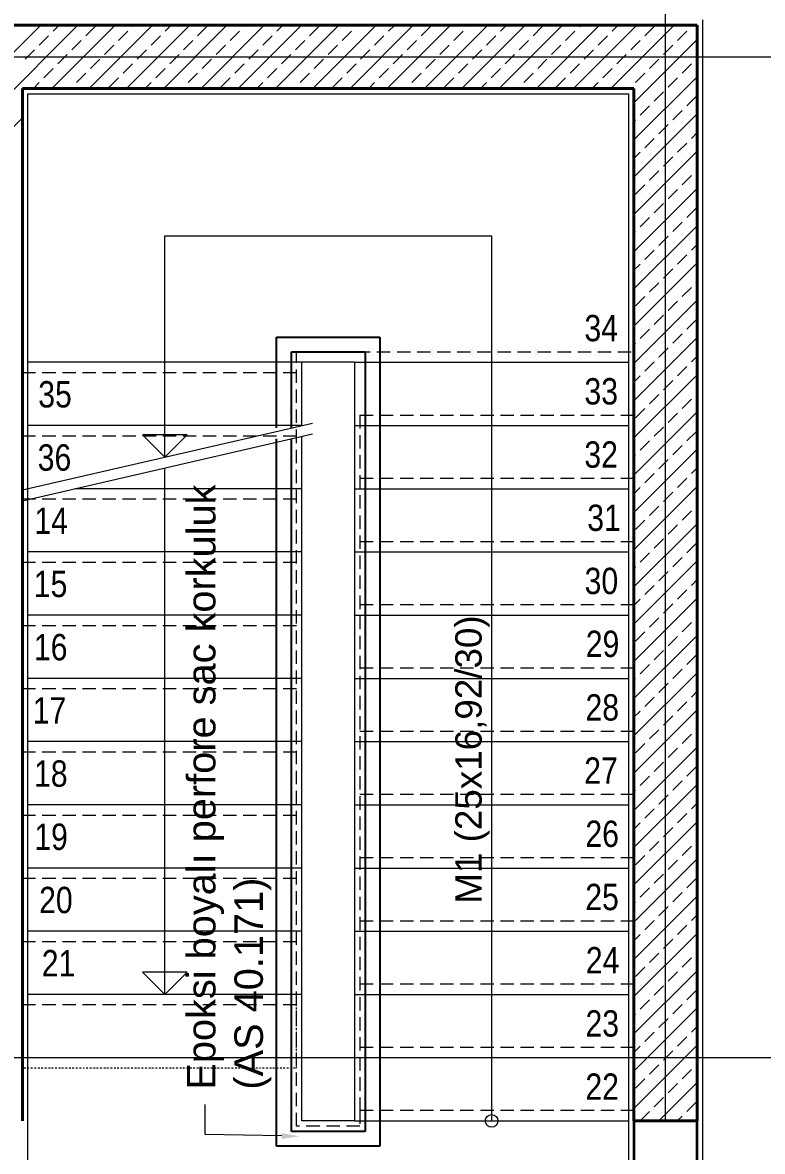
# Model space of a CAD drawing. Header units: centimetres. Extents: x 405464 to 563355, y 50011 to 66875.
# Drawn here: x 517668 to 518019, y 54875 to 55411 of the extents above; entities that cross this region are included whole.
import ezdxf
from ezdxf.enums import TextEntityAlignment as Align

# ---------------------------------------------------------------- set-up
doc = ezdxf.new("R2010")
doc.units = ezdxf.units.CM
for name, pattern in [('DASHDOT', [25.4, 12.7, -6.35, 0, -6.35]), ('DOT', [0.25, 0, -0.25]), ('HIDDEN', [9.525, 6.35, -3.175])]:
    doc.linetypes.add(name, pattern=pattern)
doc.layers.get('0').update_dxf_attribs({"lineweight": 9})
for name, color, linetype, lineweight in [('0-KRCN-MİMARİ-220526', 8, 'Continuous', 9), ('A_Aks', 30, 'DASHDOT', 9), ('A_Betonarme', 6, 'Continuous', 40), ('A_Betonarme_Tarama', 254, 'Continuous', 9), ('A_Pencere Doğrama-Ex', 140, 'Continuous', 15), ('DV_Masif', 2, 'Continuous', 35), ('DV_Siva', 30, 'Continuous', 9), ('M00$0$MR_Korkuluk', 131, 'Continuous', 25), ('M00_Mahal_No$0$MH_Alan', 51, 'Continuous', 9), ('MR_Basamak', 111, 'Continuous', 20), ('Y_Hidden_[Gizli]', 9, 'HIDDEN', 9), ('YZ_Notlar', 20, 'Continuous', 9)]:
    doc.layers.add(name, color=color, linetype=linetype, lineweight=lineweight)
doc.layers.add('M00$0$YZ_Notlar', color=7, linetype='Continuous', lineweight=9, true_color=0xe63900)
doc.styles.add('M00$0$Ince_ITL', font='swissci.ttf')
doc.styles.add('M00$0$Normal', font='swiss.ttf')
doc.styles.add('M00_Mahal_No$0$Kalin01', font='swissk.ttf')
doc.styles.add('M00_Mahal_No$0$Normal', font='swiss.ttf')
doc.styles.add('MAHAL', font='swissc.ttf')
doc.styles.add('Normal_ITL', font='swissi.ttf')

# ---------------------------------------------------------------- blocks, each defined once
blk = doc.blocks.new('1_etap')
at = {"color": 8}
for p, q in [((780, 2869.42), (917.5, 2901.15)), ((780, 2864.29), (917.5, 2896.02))]:
    blk.add_line(p, q, dxfattribs=at)
at = {"layer": 'A_Aks', "color": 8, "ltscale": 100}
for p, q in [((1085, 2570), (1085, 5066.95)), ((0, 3075), (1911.91, 3075)), ((0, 3075), (1911.91, 3075)), ((0, 2600), (1911.91, 2600)), ((0, 2600), (1911.91, 2600))]:
    blk.add_line(p, q, dxfattribs=at)
at = {"layer": 'A_Betonarme', "color": 8}
for p, q in [((1100, 3090), (750, 3090)), ((1100, 2570), (1100, 3090)), ((780, 2570), (780, 3060)), ((780, 3060), (1070, 3060)), ((1070, 3060), (1070, 2570)), ((1070, 2570), (1100, 2570))]:
    blk.add_line(p, q, dxfattribs=at)
at = {"layer": 'A_Betonarme_Tarama', "color": 8, "linetype": 'Continuous'}
for p, q in [((750, 3051.42), (788.58, 3090)), ((750, 3033.74), (806.26, 3090)), ((793.93, 3060), (823.93, 3090)), ((794.54, 3087.12), (797.42, 3090)), ((810.01, 3084.91), (814.43, 3089.33)), ((811.61, 3060), (841.61, 3090)), ((825.47, 3082.7), (829.89, 3087.12)), ((829.29, 3060), (859.29, 3090)), ((832.1, 3089.33), (832.77, 3090)), ((846.97, 3060), (876.97, 3090)), ((847.57, 3087.12), (850.45, 3090)), ((863.04, 3084.91), (867.46, 3089.33)), ((864.65, 3060), (894.65, 3090)), ((878.51, 3082.7), (882.93, 3087.12)), ((882.32, 3060), (912.32, 3090)), ((885.14, 3089.33), (885.81, 3090)), ((900, 3060), (930, 3090)), ((900.6, 3087.12), (903.48, 3090)), ((916.07, 3084.91), (920.49, 3089.33)), ((917.68, 3060), (947.68, 3090)), ((931.54, 3082.7), (935.96, 3087.12)), ((935.36, 3060), (965.36, 3090)), ((938.17, 3089.33), (938.84, 3090)), ((953.03, 3060), (983.03, 3090)), ((953.64, 3087.12), (956.52, 3090)), ((969.11, 3084.91), (973.52, 3089.33)), ((970.71, 3060), (1000.71, 3090)), ((984.57, 3082.7), (988.99, 3087.12)), ((988.39, 3060), (1018.39, 3090)), ((991.2, 3089.33), (991.87, 3090)), ((1006.07, 3060), (1036.07, 3090)), ((1006.67, 3087.12), (1009.55, 3090)), ((1022.14, 3084.91), (1026.56, 3089.33)), ((1023.74, 3060), (1053.74, 3090)), ((1037.61, 3082.7), (1042.03, 3087.12)), ((1041.42, 3060), (1071.42, 3090)), ((1044.24, 3089.33), (1044.91, 3090)), ((1059.1, 3060), (1089.1, 3090)), ((1059.7, 3087.12), (1062.58, 3090)), ((1075.17, 3084.91), (1079.59, 3089.33)), ((1090.64, 3082.7), (1095.06, 3087.12)), ((1097.27, 3089.33), (1097.94, 3090)), ((787.91, 3080.49), (792.33, 3084.91)), ((803.38, 3078.28), (807.8, 3082.7)), ((840.94, 3080.49), (845.36, 3084.91)), ((856.41, 3078.28), (860.83, 3082.7)), ((893.98, 3080.49), (898.39, 3084.91)), ((909.44, 3078.28), (913.86, 3082.7)), ((947.01, 3080.49), (951.43, 3084.91)), ((962.48, 3078.28), (966.9, 3082.7)), ((1000.04, 3080.49), (1004.46, 3084.91)), ((1015.51, 3078.28), (1019.93, 3082.7)), ((1053.07, 3080.49), (1057.49, 3084.91)), ((1068.54, 3078.28), (1072.96, 3082.7)), ((1070, 3053.22), (1100, 3083.22)), ((781.28, 3073.86), (785.7, 3078.28)), ((796.75, 3071.65), (801.17, 3076.07)), ((818.85, 3076.07), (823.26, 3080.49)), ((834.31, 3073.86), (838.73, 3078.28)), ((849.78, 3071.65), (854.2, 3076.07)), ((871.88, 3076.07), (876.3, 3080.49)), ((887.35, 3073.86), (891.77, 3078.28)), ((902.81, 3071.65), (907.23, 3076.07)), ((924.91, 3076.07), (929.33, 3080.49)), ((940.38, 3073.86), (944.8, 3078.28)), ((955.85, 3071.65), (960.27, 3076.07)), ((977.94, 3076.07), (982.36, 3080.49)), ((993.41, 3073.86), (997.83, 3078.28)), ((1008.88, 3071.65), (1013.3, 3076.07)), ((1030.98, 3076.07), (1035.4, 3080.49)), ((1046.45, 3073.86), (1050.86, 3078.28)), ((1061.91, 3071.65), (1066.33, 3076.07)), ((1084.01, 3076.07), (1088.43, 3080.49)), ((812.22, 3069.44), (816.64, 3073.86)), ((827.68, 3067.23), (832.1, 3071.65)), ((865.25, 3069.44), (869.67, 3073.86)), ((880.72, 3067.23), (885.14, 3071.65)), ((918.28, 3069.44), (922.7, 3073.86)), ((933.75, 3067.23), (938.17, 3071.65)), ((971.31, 3069.44), (975.73, 3073.86)), ((986.78, 3067.23), (991.2, 3071.65)), ((1024.35, 3069.44), (1028.77, 3073.86)), ((1039.82, 3067.23), (1044.24, 3071.65)), ((1077.38, 3069.44), (1081.8, 3073.86)), ((1092.85, 3067.23), (1097.27, 3071.65)), ((1099.48, 3073.86), (1100, 3074.38)), ((790.12, 3065.02), (794.54, 3069.44)), ((805.59, 3062.81), (810.01, 3067.23)), ((821.05, 3060.6), (825.47, 3065.02)), ((843.15, 3065.02), (847.57, 3069.44)), ((858.62, 3062.81), (863.04, 3067.23)), ((874.09, 3060.6), (878.51, 3065.02)), ((896.18, 3065.02), (900.6, 3069.44)), ((911.65, 3062.81), (916.07, 3067.23)), ((927.12, 3060.6), (931.54, 3065.02)), ((949.22, 3065.02), (953.64, 3069.44)), ((964.69, 3062.81), (969.11, 3067.23)), ((980.15, 3060.6), (984.57, 3065.02)), ((1002.25, 3065.02), (1006.67, 3069.44)), ((1017.72, 3062.81), (1022.14, 3067.23)), ((1033.19, 3060.6), (1037.61, 3065.02)), ((1055.28, 3065.02), (1059.7, 3069.44)), ((1070, 3035.54), (1100, 3065.54)), ((1070.75, 3062.81), (1075.17, 3067.23)), ((1086.22, 3060.6), (1090.64, 3065.02)), ((785.1, 3060), (787.91, 3062.81)), ((802.77, 3060), (803.38, 3060.6)), ((838.13, 3060), (840.94, 3062.81)), ((855.81, 3060), (856.41, 3060.6)), ((891.16, 3060), (893.98, 3062.81)), ((908.84, 3060), (909.44, 3060.6)), ((944.19, 3060), (947.01, 3062.81)), ((961.87, 3060), (962.48, 3060.6)), ((997.23, 3060), (1000.04, 3062.81)), ((1014.91, 3060), (1015.51, 3060.6)), ((1050.26, 3060), (1053.07, 3062.81)), ((1067.94, 3060), (1068.54, 3060.6)), ((1079.59, 3053.97), (1084.01, 3058.39)), ((1095.06, 3051.76), (1099.48, 3056.18)), ((1072.96, 3047.35), (1077.38, 3051.76)), ((1088.43, 3045.14), (1092.85, 3049.55)), ((750, 3016.07), (780, 3046.07)), ((1070, 3017.87), (1100, 3047.87)), ((1070, 3044.38), (1070.75, 3045.14)), ((1081.8, 3038.51), (1086.22, 3042.93)), ((1097.27, 3036.3), (1100, 3039.03)), ((1075.17, 3031.88), (1079.59, 3036.3)), ((1090.64, 3029.67), (1095.06, 3034.09)), ((1070, 3000.19), (1100, 3030.19)), ((1070, 3026.71), (1072.96, 3029.67)), ((1084.01, 3023.04), (1088.43, 3027.46)), ((1077.38, 3016.41), (1081.8, 3020.83)), ((1092.85, 3014.2), (1097.27, 3018.62)), ((1099.48, 3020.83), (1100, 3021.35)), ((1070, 2982.51), (1100, 3012.51)), ((1070.75, 3009.78), (1075.17, 3014.2)), ((1086.22, 3007.57), (1090.64, 3011.99)), ((1079.59, 3000.94), (1084.01, 3005.36)), ((1095.06, 2998.73), (1099.48, 3003.15)), ((1072.96, 2994.31), (1077.38, 2998.73)), ((1088.43, 2992.1), (1092.85, 2996.52)), ((1070, 2964.83), (1100, 2994.83)), ((1070, 2991.35), (1070.75, 2992.1)), ((1081.8, 2985.47), (1086.22, 2989.89)), ((1097.27, 2983.26), (1100, 2986)), ((1075.17, 2978.84), (1079.59, 2983.26)), ((1090.64, 2976.63), (1095.06, 2981.05)), ((1070, 2947.16), (1100, 2977.16)), ((1070, 2973.67), (1072.96, 2976.63)), ((1084.01, 2970.01), (1088.43, 2974.42)), ((1099.48, 2967.8), (1100, 2968.32)), ((1077.38, 2963.38), (1081.8, 2967.8)), ((1092.85, 2961.17), (1097.27, 2965.59)), ((1070, 2929.48), (1100, 2959.48)), ((1070.75, 2956.75), (1075.17, 2961.17)), ((1086.22, 2954.54), (1090.64, 2958.96)), ((1079.59, 2947.91), (1084.01, 2952.33)), ((1095.06, 2945.7), (1099.48, 2950.12)), ((1070, 2911.8), (1100, 2941.8)), ((1072.96, 2941.28), (1077.38, 2945.7)), ((1088.43, 2939.07), (1092.85, 2943.49)), ((1070, 2938.32), (1070.75, 2939.07)), ((1081.8, 2932.44), (1086.22, 2936.86)), ((1097.27, 2930.23), (1100, 2932.96)), ((1075.17, 2925.81), (1079.59, 2930.23)), ((1090.64, 2923.6), (1095.06, 2928.02)), ((1070, 2894.12), (1100, 2924.12)), ((1070, 2920.64), (1072.96, 2923.6)), ((1084.01, 2916.97), (1088.43, 2921.39)), ((1077.38, 2910.34), (1081.8, 2914.76)), ((1099.48, 2914.76), (1100, 2915.28)), ((1092.85, 2908.13), (1097.27, 2912.55)), ((1070, 2876.45), (1100, 2906.45)), ((1070.75, 2903.71), (1075.17, 2908.13)), ((1086.22, 2901.5), (1090.64, 2905.92)), ((1079.59, 2894.88), (1084.01, 2899.29)), ((1095.06, 2892.67), (1099.48, 2897.08)), ((1070, 2858.77), (1100, 2888.77)), ((1072.96, 2888.25), (1077.38, 2892.67)), ((1088.43, 2886.04), (1092.85, 2890.46)), ((1070, 2885.28), (1070.75, 2886.04)), ((1081.8, 2879.41), (1086.22, 2883.83)), ((1075.17, 2872.78), (1079.59, 2877.2)), ((1097.27, 2877.2), (1100, 2879.93)), ((1090.64, 2870.57), (1095.06, 2874.99)), ((1070, 2841.09), (1100, 2871.09)), ((1070, 2867.61), (1072.96, 2870.57)), ((1084.01, 2863.94), (1088.43, 2868.36)), ((1077.38, 2857.31), (1081.8, 2861.73)), ((1099.48, 2861.73), (1100, 2862.25)), ((1092.85, 2855.1), (1097.27, 2859.52)), ((1070, 2823.41), (1100, 2853.41)), ((1070.75, 2850.68), (1075.17, 2855.1)), ((1086.22, 2848.47), (1090.64, 2852.89)), ((1079.59, 2841.84), (1084.01, 2846.26)), ((1072.96, 2835.21), (1077.38, 2839.63)), ((1095.06, 2839.63), (1099.48, 2844.05)), ((1070, 2805.74), (1100, 2835.74)), ((1088.43, 2833), (1092.85, 2837.42)), ((1070, 2832.25), (1070.75, 2833)), ((1081.8, 2826.37), (1086.22, 2830.79)), ((1075.17, 2819.75), (1079.59, 2824.16)), ((1097.27, 2824.16), (1100, 2826.9)), ((1070, 2788.06), (1100, 2818.06)), ((1090.64, 2817.54), (1095.06, 2821.95)), ((1070, 2814.57), (1072.96, 2817.54)), ((1084.01, 2810.91), (1088.43, 2815.33)), ((1077.38, 2804.28), (1081.8, 2808.7)), ((1099.48, 2808.7), (1100, 2809.22)), ((1070.75, 2797.65), (1075.17, 2802.07)), ((1092.85, 2802.07), (1097.27, 2806.49)), ((1070, 2770.38), (1100, 2800.38)), ((1086.22, 2795.44), (1090.64, 2799.86)), ((1079.59, 2788.81), (1084.01, 2793.23)), ((1072.96, 2782.18), (1077.38, 2786.6)), ((1095.06, 2786.6), (1099.48, 2791.02)), ((1070, 2752.7), (1100, 2782.7)), ((1088.43, 2779.97), (1092.85, 2784.39)), ((1070, 2779.22), (1070.75, 2779.97)), ((1081.8, 2773.34), (1086.22, 2777.76)), ((1075.17, 2766.71), (1079.59, 2771.13)), ((1097.27, 2771.13), (1100, 2773.86)), ((1070, 2735.02), (1100, 2765.02)), ((1070, 2761.54), (1072.96, 2764.5)), ((1090.64, 2764.5), (1095.06, 2768.92)), ((1084.01, 2757.87), (1088.43, 2762.29)), ((1077.38, 2751.24), (1081.8, 2755.66)), ((1099.48, 2755.66), (1100, 2756.19)), ((1070.75, 2744.62), (1075.17, 2749.03)), ((1092.85, 2749.03), (1097.27, 2753.45)), ((1070, 2717.35), (1100, 2747.35)), ((1086.22, 2742.41), (1090.64, 2746.82)), ((1079.59, 2735.78), (1084.01, 2740.2)), ((1095.06, 2733.57), (1099.48, 2737.99)), ((1072.96, 2729.15), (1077.38, 2733.57)), ((1070, 2699.67), (1100, 2729.67)), ((1088.43, 2726.94), (1092.85, 2731.36)), ((1070, 2726.19), (1070.75, 2726.94)), ((1081.8, 2720.31), (1086.22, 2724.73)), ((1075.17, 2713.68), (1079.59, 2718.1)), ((1097.27, 2718.1), (1100, 2720.83)), ((1070, 2681.99), (1100, 2711.99)), ((1070, 2708.51), (1072.96, 2711.47)), ((1090.64, 2711.47), (1095.06, 2715.89)), ((1084.01, 2704.84), (1088.43, 2709.26)), ((1077.38, 2698.21), (1081.8, 2702.63)), ((1092.85, 2696), (1097.27, 2700.42)), ((1099.48, 2702.63), (1100, 2703.15)), ((1070.75, 2691.58), (1075.17, 2696)), ((1070, 2664.31), (1100, 2694.31)), ((1086.22, 2689.37), (1090.64, 2693.79)), ((1079.59, 2682.74), (1084.01, 2687.16)), ((1095.06, 2680.53), (1099.48, 2684.95)), ((1072.96, 2676.11), (1077.38, 2680.53)), ((1070, 2646.64), (1100, 2676.64)), ((1070, 2673.15), (1070.75, 2673.9)), ((1088.43, 2673.9), (1092.85, 2678.32)), ((1081.8, 2667.28), (1086.22, 2671.69)), ((1075.17, 2660.65), (1079.59, 2665.07)), ((1090.64, 2658.44), (1095.06, 2662.86)), ((1097.27, 2665.07), (1100, 2667.8)), ((1070, 2628.96), (1100, 2658.96)), ((1070, 2655.47), (1072.96, 2658.44)), ((1084.01, 2651.81), (1088.43, 2656.23)), ((1077.38, 2645.18), (1081.8, 2649.6)), ((1092.85, 2642.97), (1097.27, 2647.39)), ((1099.48, 2649.6), (1100, 2650.12)), ((1070, 2611.28), (1100, 2641.28)), ((1070.75, 2638.55), (1075.17, 2642.97)), ((1086.22, 2636.34), (1090.64, 2640.76)), ((1079.59, 2629.71), (1084.01, 2634.13)), ((1095.06, 2627.5), (1099.48, 2631.92)), ((1072.96, 2623.08), (1077.38, 2627.5)), ((1088.43, 2620.87), (1092.85, 2625.29)), ((1070, 2593.6), (1100, 2623.6)), ((1070, 2620.12), (1070.75, 2620.87)), ((1081.8, 2614.24), (1086.22, 2618.66)), ((1097.27, 2612.03), (1100, 2614.76)), ((1075.17, 2607.61), (1079.59, 2612.03)), ((1090.64, 2605.4), (1095.06, 2609.82)), ((1070, 2575.93), (1100, 2605.93)), ((1070, 2602.44), (1072.96, 2605.4)), ((1084.01, 2598.77), (1088.43, 2603.19)), ((1077.38, 2592.15), (1081.8, 2596.56)), ((1092.85, 2589.94), (1097.27, 2594.35)), ((1099.48, 2596.56), (1100, 2597.09)), ((1070.75, 2585.52), (1075.17, 2589.94)), ((1081.75, 2570), (1100, 2588.25)), ((1086.22, 2583.31), (1090.64, 2587.73)), ((1079.59, 2576.68), (1084.01, 2581.1)), ((1095.06, 2574.47), (1099.48, 2578.89)), ((1072.96, 2570.05), (1077.38, 2574.47)), ((1090.59, 2570), (1092.85, 2572.26)), ((1099.43, 2570), (1100, 2570.57))]:
    blk.add_line(p, q, dxfattribs=at)
at = {"layer": 'DV_Masif', "color": 8}
for p, q in [((1070, 2570), (1070, 2550)), ((1100, 2550), (1100, 2570))]:
    blk.add_line(p, q, dxfattribs=at)
at = {"layer": 'DV_Siva', "color": 8}
for p, q in [((1102.5, 3092.5), (1102.5, 2420)), ((782.5, 2442.5), (782.5, 3057.5)), ((782.5, 3057.5), (1067.5, 3057.5)), ((1067.5, 3057.5), (1067.5, 2550))]:
    blk.add_line(p, q, dxfattribs=at)
at = {"layer": 'M00$0$MR_Korkuluk', "color": 8}
for p, q in [((900.5, 2898.85), (900.5, 2942)), ((900.5, 2942), (949.5, 2942)), ((949.5, 2942), (949.5, 2558)), ((907.5, 2898.85), (907.5, 2935)), ((907.5, 2935), (942.5, 2935)), ((942.5, 2935), (942.5, 2565)), ((900.5, 2558), (900.5, 2893.71)), ((907.5, 2565), (907.5, 2893.71)), ((942.5, 2565), (907.5, 2565)), ((949.5, 2558), (900.5, 2558))]:
    blk.add_line(p, q, dxfattribs=at)
at = {"layer": 'MR_Basamak', "color": 8}
for p, q in [((847.5, 2885), (847.5, 2990)), ((847.5, 2990), (1002.5, 2990)), ((1002.5, 2990), (1002.5, 2570)), ((912.5, 2930), (782.5, 2930)), ((912.5, 2900), (912.5, 2930)), ((937.5, 2930), (912.5, 2930)), ((937.5, 2930), (937.5, 2570)), ((937.5, 2930), (1067.5, 2930)), ((912.5, 2900), (782.5, 2900)), ((937.5, 2900), (1067.5, 2900)), ((836.89, 2895.61), (847.5, 2885)), ((858.11, 2895.61), (836.89, 2895.61)), ((847.5, 2885), (858.11, 2895.61)), ((912.5, 2570), (912.5, 2894.87)), ((847.5, 2630), (847.5, 2879.87)), ((912.5, 2870), (804.74, 2870)), ((937.5, 2870), (1067.5, 2870)), ((912.5, 2840), (782.5, 2840)), ((937.5, 2840), (1067.5, 2840)), ((912.5, 2810), (782.5, 2810)), ((937.5, 2810), (1067.5, 2810)), ((912.5, 2780), (782.5, 2780)), ((937.5, 2780), (1067.5, 2780)), ((912.5, 2750), (782.5, 2750)), ((937.5, 2750), (1067.5, 2750)), ((912.5, 2720), (782.5, 2720)), ((937.5, 2720), (1067.5, 2720)), ((912.5, 2690), (782.5, 2690)), ((937.5, 2690), (1067.5, 2690)), ((912.5, 2660), (782.5, 2660)), ((937.5, 2660), (1067.5, 2660)), ((836.89, 2640.61), (847.5, 2630)), ((858.11, 2640.61), (836.89, 2640.61)), ((847.5, 2630), (858.11, 2640.61)), ((912.5, 2630), (782.5, 2630)), ((937.5, 2630), (1067.5, 2630)), ((937.5, 2600), (1067.5, 2600)), ((937.5, 2570), (912.5, 2570)), ((937.5, 2570), (1067.5, 2570))]:
    blk.add_line(p, q, dxfattribs=at)
blk.add_circle((1002.5, 2570), 3, dxfattribs=at)
at = {"layer": 'Y_Hidden_[Gizli]', "color": 8}
for p, q in [((910, 2625), (910, 2935)), ((910, 2935), (1070, 2935)), ((910, 2925), (780, 2925)), ((940, 2905), (940, 2575)), ((940, 2905), (1070, 2905)), ((910, 2895), (780, 2895)), ((940, 2875), (1070, 2875)), ((910, 2865), (780, 2865)), ((940, 2845), (1070, 2845)), ((910, 2835), (780, 2835)), ((940, 2815), (1070, 2815)), ((910, 2805), (780, 2805)), ((940, 2785), (1070, 2785)), ((910, 2775), (780, 2775)), ((940, 2755), (1070, 2755)), ((910, 2745), (780, 2745)), ((940, 2725), (1070, 2725)), ((910, 2715), (780, 2715)), ((940, 2695), (1070, 2695)), ((910, 2685), (780, 2685)), ((940, 2665), (1070, 2665)), ((910, 2655), (780, 2655)), ((940, 2635), (1070, 2635)), ((910, 2625), (780, 2625)), ((910, 2567.5), (910, 2625)), ((940, 2605), (1070, 2605)), ((940, 2575), (1070, 2575)), ((940, 2575), (940, 2567.5)), ((940, 2567.5), (910, 2567.5))]:
    blk.add_line(p, q, dxfattribs=at)
at = {"layer": 'Y_Hidden_[Gizli]', "color": 8, "linetype": 'DOT'}
for q in [(910, 2625), (780, 2595)]:
    blk.add_line((910, 2595), q, dxfattribs=at)
at = {"layer": 'YZ_Notlar', "color": 8, "linetype": 'ByBlock', "lineweight": -2}
blk.add_line((866.69, 2563.52), (866.69, 2577.72), dxfattribs=at)
blk.add_lwpolyline([(902.94, 2562.83), (866.69, 2563.52)], dxfattribs=at)
at = {"layer": 'YZ_Notlar', "color": 8}
blk.add_solid([(902.97, 2564.25), (911.46, 2562.66), (902.91, 2561.41)], dxfattribs=at)
at = {"color": 8, "linetype": 'ByBlock', "lineweight": -2}
for tag, height, style, p in [('MAHALNO', 15.68, 'M00_Mahal_No$0$Kalin01', (-1403.52, 5183, -22.72)), ('MAHALADI', 25.09, 'M00_Mahal_No$0$Normal', (-1403.52, 5151.64, -22.72)), ('MAHALNO', 9.8, 'M00_Mahal_No$0$Kalin01', (-1049.84, 5038.22)), ('MAHALADI', 15.68, 'M00_Mahal_No$0$Normal', (-1049.84, 5018.62)), ('MAHALNO', 19.6, 'M00_Mahal_No$0$Kalin01', (585.19, 4515.87)), ('MAHALADI', 31.36, 'M00_Mahal_No$0$Normal', (585.19, 4476.67)), ('MAHALNO', 19.6, 'M00_Mahal_No$0$Kalin01', (543.65, 3917.94)), ('MAHALADI', 31.36, 'M00_Mahal_No$0$Normal', (543.65, 3878.74)), ('MAHALNO', 19.6, 'M00_Mahal_No$0$Kalin01', (175.42, 3438.17)), ('MAHALADI', 31.36, 'M00_Mahal_No$0$Normal', (175.42, 3398.97)), ('MAHALNO', 15.68, 'M00_Mahal_No$0$Kalin01', (662.5, 3278.68)), ('MAHALADI', 25.09, 'M00_Mahal_No$0$Normal', (662.5, 3247.32)), ('MAHALNO', 9.8, 'M00_Mahal_No$0$Kalin01', (928.42, 2524.93)), ('MAHALADI', 15.68, 'M00_Mahal_No$0$Normal', (928.42, 2505.33)), ('MAHALNO', 19.6, 'M00_Mahal_No$0$Kalin01', (683.01, 1295.87)), ('MAHALADI', 31.36, 'M00_Mahal_No$0$Normal', (683.01, 1256.67))]:
    blk.add_attdef(tag, text='', height=height, dxfattribs=dict(at, style=style)).set_placement(p, align=Align.MIDDLE_CENTER)
at = {"layer": 'A_Pencere Doğrama-Ex', "color": 8, "style": 'MAHAL'}
for p in [(163.41, 4608.46), (585.7, 4362.45), (584.07, 3781.1), (404.74, 3207.04), (477.62, 2356.77), (647.13, 1093.28), (160.83, 91.11)]:
    blk.add_attdef('KOT', p, '', height=10, dxfattribs=at)
at = {"layer": 'M00$0$YZ_Notlar', "color": 8, "style": 'M00$0$Ince_ITL'}
for s, p in [('34', (1046.54, 2940)), ('35', (787.43, 2908.58)), ('33', (1046.54, 2910)), ('36', (787.17, 2878.58)), ('32', (1046.49, 2880)), ('14', (785.58, 2848.58)), ('31', (1047.87, 2850)), ('15', (785.32, 2818.58)), ('30', (1046.62, 2820)), ('29', (1047.17, 2790.15)), ('16', (785.36, 2788.58)), ('17', (784.83, 2758.58)), ('28', (1047.04, 2760)), ('18', (785.43, 2728.58)), ('27', (1046.44, 2730)), ('19', (785.56, 2698.58)), ('26', (1046.98, 2700)), ('20', (787.84, 2668.58)), ('25', (1046.93, 2670)), ('24', (1047.19, 2640)), ('21', (789.09, 2638.58)), ('23', (1047.03, 2610)), ('22', (1046.98, 2580))]:
    blk.add_text(s, height=12.5, dxfattribs=at).set_placement(p)
at = {"layer": 'M00$0$YZ_Notlar', "color": 8, "style": 'M00$0$Normal'}
blk.add_text('M1 (25x16,92/30)', height=12.5, rotation=90, dxfattribs=at).set_placement((997.77, 2673.06))
at = {"layer": 'M00_Mahal_No$0$MH_Alan', "color": 8, "style": 'M00_Mahal_No$0$Normal'}
for height, p in [(25.09, (-1403.52, 5114.01, -22.72)), (15.68, (-1049.84, 4995.1)), (31.36, (585.19, 4429.63)), (31.36, (543.65, 3831.7)), (31.36, (175.42, 3351.93)), (25.09, (662.5, 3209.69)), (15.68, (928.42, 2481.81)), (31.36, (683.01, 1209.63))]:
    blk.add_attdef('ALAN', text='', height=height, dxfattribs=at).set_placement(p, align=Align.MIDDLE_CENTER)
at = {"layer": 'YZ_Notlar', "color": 8, "insert": (857.99, 2584.82), "char_height": 13.5, "width": 383.39, "attachment_point": 1, "rotation": 90, "style": 'Normal_ITL'}
blk.add_mtext('{\\fSwis721 BT|b0|i0|c162|p34;Epoksi boyalı perfore sac korkuluk\\P(AS 40.171)}', dxfattribs=at)
blk = doc.blocks.new('A$C9e52caec')
at = {"color": 8}
blk.add_blockref('1_etap', (12530, 57), dxfattribs=at)

msp = doc.modelspace()

# ---------------------------------------------------------------- block references
at = {"layer": '0-KRCN-MİMARİ-220526', "rotation": 359.999999999997}
msp.add_blockref('A$C9e52caec', (504358.27, 52262.37, 74), dxfattribs=at)

doc.saveas('drawing.dxf')
